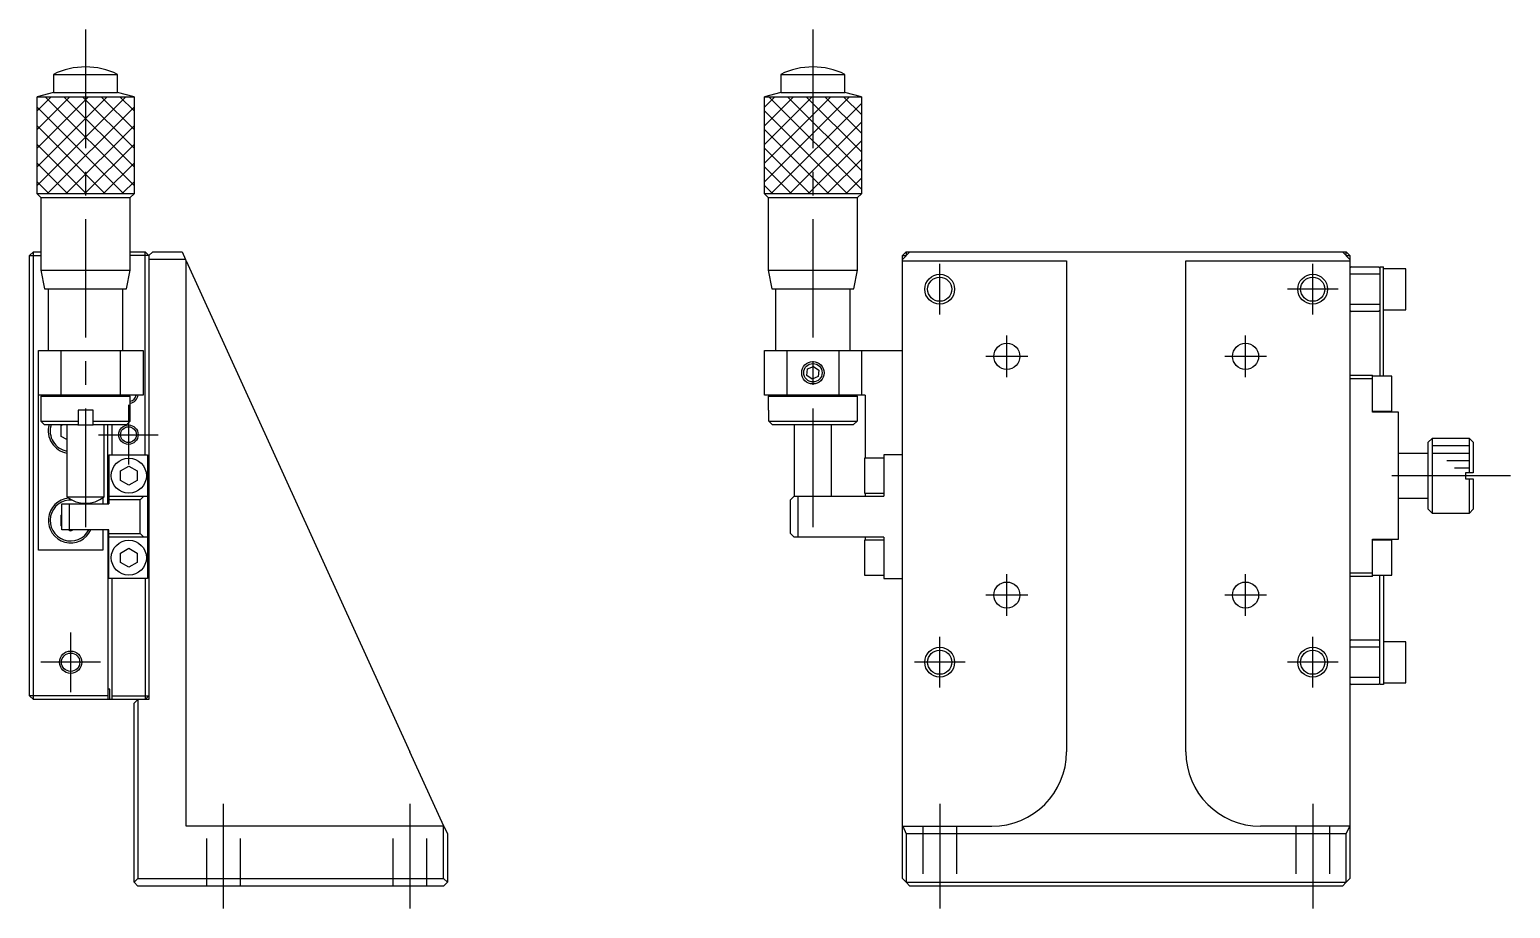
# Model space of a CAD drawing. Extents: x 0 to 442, y -8 to 310.
# Drawn here: x 244 to 442.5, y 102.1 to 219.9 of the extents above; entities that cross this region are included whole.
import ezdxf

# ---------------------------------------------------------------- set-up
doc = ezdxf.new("R2010")
doc.units = 0
doc.header["$LTSCALE"] = 0.5
doc.linetypes.add('CENTER', pattern=[50.8, 31.75, -6.35, 6.35, -6.35])
doc.linetypes.add('DASHED', pattern=[19.05, 12.7, -6.35])
for name, color, linetype in [('MSM_CENTER', 1, 'CENTER'), ('MSM_CONTINUOUS', 7, 'CONTINUOUS'), ('MSM_DASHED', 4, 'DASHED'), ('MSM_NARROW', 5, 'CONTINUOUS')]:
    doc.layers.add(name, color=color, linetype=linetype)

msp = doc.modelspace()

# ---------------------------------------------------------------- linework, layer by layer
at = {"layer": 'MSM_CENTER'}
for p, q in [((251.5, 219.900004), (251.5, 151.400005)), ((349, 219.900004), (349, 152.349996)), ((366, 181.699996), (366, 188.499996)), ((416, 181.699996), (416, 188.499996)), ((419.4, 185.099996), (412.6, 185.099996)), ((375, 173.299996), (375, 178.899996)), ((407, 173.299996), (407, 178.899996)), ((377.8, 176.099996), (372.2, 176.099996)), ((409.8, 176.099996), (404.2, 176.099996)), ((257.25, 169.599997), (257.25, 161.599998)), ((253.250001, 165.599998), (261.25, 165.599998)), ((442.5, 160.099996), (425.5, 160.099996)), ((375, 141.299996), (375, 146.899996)), ((407, 141.299996), (407, 146.899996)), ((377.8, 144.099996), (372.2, 144.099996)), ((409.8, 144.099996), (404.2, 144.099996)), ((249.500001, 139.099995), (249.500001, 131.099996)), ((366, 131.699996), (366, 138.499996)), ((416, 131.699996), (416, 138.499996)), ((253.5, 135.099996), (245.500001, 135.099996)), ((369.4, 135.099996), (362.6, 135.099996)), ((419.4, 135.099996), (412.6, 135.099996)), ((270, 102.099996), (270, 116.099996)), ((295, 102.099996), (295, 116.099996)), ((366, 116.099996), (366, 102.099996)), ((416, 116.099996), (416, 102.099996))]:
    msp.add_line(p, q, dxfattribs=at)
at = {"layer": 'MSM_CONTINUOUS'}
for p, q in [((247.2, 213.900003), (255.8, 213.900003)), ((247.2, 213.900003), (247.2, 211.489492)), ((255.8, 211.489492), (255.8, 213.900003)), ((344.7, 213.900003), (353.3, 213.900003)), ((344.7, 213.900003), (344.7, 211.489492)), ((353.3, 211.489492), (353.3, 213.900003)), ((247.2, 211.489492), (245.000001, 210.900004)), ((245.000001, 210.900004), (257.999999, 210.900004)), ((245.000001, 197.900003), (245.000001, 210.900004)), ((247.2, 211.489492), (255.8, 211.489492)), ((257.999999, 210.900004), (255.8, 211.489492)), ((257.999999, 210.900004), (257.999999, 197.900003)), ((344.7, 211.489492), (342.500001, 210.900004)), ((342.500001, 210.900004), (355.499999, 210.900004)), ((342.500001, 197.900003), (342.500001, 210.900004)), ((344.7, 211.489492), (353.3, 211.489492)), ((355.499999, 210.900004), (353.3, 211.489492)), ((355.499999, 210.900004), (355.499999, 197.900003)), ((245.000001, 197.900003), (245.500004, 197.400001)), ((257.999999, 197.900003), (245.000001, 197.900003)), ((245.500004, 197.400001), (257.499996, 197.400001)), ((245.500004, 197.400001), (245.500004, 187.649996)), ((257.499996, 197.400001), (257.999999, 197.900003)), ((257.499996, 187.649996), (257.499996, 197.400001)), ((342.500001, 197.900003), (343.000004, 197.400001)), ((355.499999, 197.900003), (342.500001, 197.900003)), ((343.000004, 197.400001), (354.999996, 197.400001)), ((343.000004, 197.400001), (343.000004, 187.649996)), ((354.999996, 197.400001), (355.499999, 197.900003)), ((354.999996, 187.649996), (354.999996, 197.400001)), ((244, 189.599996), (244.5, 190.099996)), ((244, 130.599996), (244, 189.599996)), ((244, 189.599996), (245.500004, 189.599996)), ((244.5, 190.099996), (245.500004, 190.099996)), ((244.5, 130.099996), (244.5, 190.099996)), ((257.499996, 190.099996), (259.5, 190.099996)), ((260, 189.599996), (257.499996, 189.599996)), ((259.5, 190.099996), (260, 189.599996)), ((259.5, 162.899996), (259.5, 190.099996)), ((260.5, 190.099996), (260, 189.599996)), ((260, 189.599996), (260, 130.099996)), ((264.909078, 189.099996), (260, 189.099996)), ((260.5, 190.099996), (264.453352, 190.099996)), ((264.453352, 190.099996), (264.909078, 189.099996)), ((265, 188.900487), (264.909078, 189.099996)), ((265, 113.099996), (265, 188.900487)), ((265, 188.900487), (294.987011, 123.099996)), ((361.5, 190.099996), (361, 189.599996)), ((362, 190.099996), (361, 189.099996)), ((361, 189.599996), (361.5, 189.599996)), ((361, 106.099996), (361, 189.599996)), ((361, 188.900487), (383, 188.900487)), ((361.5, 190.099996), (361.5, 189.599996)), ((361.5, 190.099996), (420.5, 190.099996)), ((383, 188.900487), (383, 123.099996)), ((399, 188.900487), (421, 188.900487)), ((399, 123.099996), (399, 188.900487)), ((421, 189.099996), (420, 190.099996)), ((420.5, 189.599996), (420.5, 190.099996)), ((421, 189.599996), (420.5, 190.099996)), ((420.5, 189.599996), (421, 189.599996)), ((421, 189.599996), (421, 106.099996)), ((245.500004, 187.649996), (257.499996, 187.649996)), ((245.500004, 187.649996), (246.000003, 185.149997)), ((256.999997, 185.149997), (257.499996, 187.649996)), ((343.000004, 187.649996), (354.999996, 187.649996)), ((343.000004, 187.649996), (343.500003, 185.149997)), ((354.499997, 185.149997), (354.999996, 187.649996)), ((421.2, 188.099996), (421, 187.899996)), ((425, 187.099996), (421, 187.099996)), ((421.2, 188.099996), (424.8, 188.099996)), ((425, 187.899996), (424.8, 188.099996)), ((425, 188.099996), (425, 173.449996)), ((425, 188.099996), (425.5, 188.099996)), ((425.5, 173.449996), (425.5, 188.099996)), ((428.5, 187.849996), (425.5, 187.849996)), ((428.5, 182.349996), (428.5, 187.849996)), ((246.000003, 185.149997), (256.999997, 185.149997)), ((246.5, 185.149997), (246.5, 176.899997)), ((256.5, 176.899997), (256.5, 185.149997)), ((343.500003, 185.149997), (354.499997, 185.149997)), ((344, 185.149997), (344, 176.899997)), ((354, 176.899997), (354, 185.149997)), ((421, 183.099996), (425, 183.099996)), ((421, 182.299996), (421.2, 182.099996)), ((424.8, 182.099996), (421.2, 182.099996)), ((424.8, 182.099996), (425, 182.299996)), ((425.5, 182.349996), (428.5, 182.349996)), ((245.2, 176.899996), (259.2, 176.899996)), ((245.2, 150.099996), (245.2, 176.899996)), ((248.2, 176.899996), (248.2, 170.899996)), ((256.2, 170.899996), (256.2, 176.899996)), ((259.2, 176.899996), (259.2, 170.899996)), ((342.5, 170.899996), (342.5, 176.899996)), ((342.5, 176.899996), (361, 176.899996)), ((345.5, 176.899996), (345.5, 170.899996)), ((352.5, 170.899996), (352.5, 176.899996)), ((355.5, 176.899996), (355.5, 170.899996)), ((348.298046, 174.407204), (349.088278, 174.761511)), ((349.088278, 174.761511), (349.790232, 174.254303)), ((348.209768, 173.54569), (348.298046, 174.407204)), ((348.911722, 173.038482), (348.209768, 173.54569)), ((349.701954, 173.392789), (348.911722, 173.038482)), ((349.790232, 174.254303), (349.701954, 173.392789)), ((421, 173.599996), (424, 173.599996)), ((424, 173.099996), (421, 173.099996)), ((424, 168.599996), (424, 173.599996)), ((426.6, 173.449996), (424, 173.449996)), ((426.6, 168.749996), (426.6, 173.449996)), ((259.2, 170.899996), (245.2, 170.899996)), ((245.7, 170.899996), (245.5, 170.699996)), ((257.5, 170.699996), (257.3, 170.899996)), ((356, 170.899996), (342.5, 170.899996)), ((343.2, 170.899997), (343, 170.699997)), ((355, 170.699996), (354.8, 170.899996)), ((356, 170.899996), (356, 162.449996)), ((257.5, 170.699996), (245.5, 170.699996)), ((245.5, 170.699996), (245.5, 167.399996)), ((250.5, 168.899997), (250.5, 166.899997)), ((252.5, 168.899996), (250.5, 168.899996)), ((252.5, 166.899997), (252.5, 168.899997)), ((257.5, 167.399996), (257.5, 170.699996)), ((355, 170.699996), (343, 170.699997)), ((343, 170.699997), (343, 168.899997)), ((343.08392, 168.899997), (343, 168.899997)), ((343.08392, 167.399997), (343.08392, 168.899997)), ((355, 168.899996), (354.91608, 168.899996)), ((354.91608, 168.899996), (354.91608, 167.399996)), ((355, 168.899996), (355, 170.699996)), ((424, 168.749996), (426.6, 168.749996)), ((425, 168.749996), (425, 168.599996)), ((425.5, 168.599996), (425.5, 168.749996)), ((245.5, 167.399996), (250.5, 167.399996)), ((245.5, 167.399996), (246, 166.899996)), ((250.5, 166.899996), (246, 166.899996)), ((248.25, 166.821684), (248.385641, 166.899997)), ((248.25, 165.378309), (248.25, 166.821684)), ((249.000004, 166.899997), (249.000004, 157.277506)), ((250.460469, 166.899997), (252.5, 166.899997)), ((252.5, 167.399996), (257.5, 167.399996)), ((257, 166.899996), (252.5, 166.899996)), ((253.999996, 157.277506), (253.999996, 166.899997)), ((254.5, 156.349996), (254.5, 166.899997)), ((255, 166.899997), (255, 162.899996)), ((257, 166.899996), (257.5, 167.399996)), ((343.08392, 167.399997), (354.91608, 167.399996)), ((343.591673, 166.899997), (343.08392, 167.399997)), ((354.408327, 166.899996), (343.591673, 166.899997)), ((346.500004, 166.899997), (346.500004, 157.35)), ((351.499996, 157.349996), (351.499996, 166.899997)), ((354.91608, 167.399996), (354.408327, 166.899996)), ((427.5, 168.599996), (424, 168.599996)), ((427.5, 151.599996), (427.5, 168.599996)), ((249.000004, 164.945294), (248.25, 165.378309)), ((432, 165.099996), (431.5, 164.599996)), ((432, 165.099996), (432, 155.099996)), ((437, 165.099996), (432, 165.099996)), ((437, 160.499996), (437, 165.099996)), ((437.5, 164.599996), (437, 165.099996)), ((254.6, 162.899996), (254.6, 156.349996)), ((254.6, 162.899996), (259.8, 162.899996)), ((259.8, 162.899996), (259.8, 146.299996)), ((358.5, 162.899996), (358.5, 157.349996)), ((361, 162.899996), (358.5, 162.899996)), ((431.5, 163.099996), (427.5, 163.099996)), ((431.5, 155.599996), (431.5, 164.599996)), ((437, 164.099996), (432, 164.099996)), ((437, 163.099996), (432, 163.099996)), ((437.5, 164.599996), (437.5, 160.499996)), ((256.2, 160.735082), (257.3, 161.370167)), ((257.3, 161.370167), (258.4, 160.735082)), ((355.9, 162.449996), (355.9, 157.749996)), ((358.5, 162.449996), (355.9, 162.449996)), ((437, 162.099996), (434, 162.099996)), ((437, 161.099996), (435, 161.099996)), ((256.2, 159.464911), (256.2, 160.735082)), ((257.3, 158.829826), (256.2, 159.464911)), ((258.4, 159.464911), (257.3, 158.829826)), ((258.4, 160.735082), (258.4, 159.464911)), ((437.5, 160.499996), (436.5, 160.499996)), ((436.5, 160.499996), (436.5, 159.699996)), ((436.5, 159.699996), (437.5, 159.699996)), ((437, 155.099996), (437, 159.699996)), ((437.5, 159.699996), (437.5, 155.599996)), ((249.000004, 157.277506), (253.999996, 157.277506)), ((253.8, 157.12739), (253.8, 156.349996)), ((254.6, 157.349996), (259.8, 157.349996)), ((258.8, 156.849996), (254.6, 156.849996)), ((259.3, 157.349996), (258.8, 156.849996)), ((258.8, 152.349996), (258.8, 156.849996)), ((346.5, 157.349996), (346, 156.849996)), ((346, 152.349996), (346, 156.849996)), ((346.5, 157.349996), (358.5, 157.349996)), ((347, 157.349996), (347, 151.849996)), ((355.9, 157.749996), (358.5, 157.749996)), ((356, 157.749996), (356, 157.349996)), ((427.5, 157.099996), (431.5, 157.099996)), ((248.25, 154.821684), (248.3, 154.850552)), ((248.3, 152.849996), (248.3, 156.349996)), ((248.3, 156.349996), (254.6, 156.349996)), ((249.3, 156.349996), (249.3, 152.849996)), ((431.5, 155.599996), (432, 155.099996)), ((432, 155.099996), (437, 155.099996)), ((437, 155.099996), (437.5, 155.599996)), ((248.25, 153.378309), (248.25, 154.821684)), ((248.3, 153.349441), (248.25, 153.378309)), ((254.6, 152.849996), (248.3, 152.849996)), ((249.5, 152.656621), (249.165064, 152.849996)), ((249.834936, 152.849996), (249.5, 152.656621)), ((253.8, 152.849996), (253.8, 150.099996)), ((254.5, 152.849996), (254.5, 130.099996)), ((254.6, 146.299996), (254.6, 152.849996)), ((254.6, 152.349996), (258.8, 152.349996)), ((259.8, 151.849996), (254.6, 151.849996)), ((258.8, 152.349996), (259.3, 151.849996)), ((346, 152.349996), (346.5, 151.849996)), ((358.5, 151.849996), (346.5, 151.849996)), ((355.9, 151.449996), (355.9, 146.749996)), ((358.5, 151.449996), (355.9, 151.449996)), ((356, 151.849996), (356, 151.449996)), ((358.5, 151.849996), (358.5, 146.299996)), ((424, 151.599996), (427.5, 151.599996)), ((424, 146.599996), (424, 151.599996)), ((426.6, 151.449996), (424, 151.449996)), ((425, 151.599996), (425, 151.449996)), ((425.5, 151.449996), (425.5, 151.599996)), ((426.6, 146.749996), (426.6, 151.449996)), ((253.8, 150.099996), (245.2, 150.099996)), ((256.2, 149.735082), (257.3, 150.370167)), ((256.2, 148.464911), (256.2, 149.735082)), ((257.3, 150.370167), (258.4, 149.735082)), ((258.4, 149.735082), (258.4, 148.464911)), ((257.3, 147.829826), (256.2, 148.464911)), ((258.4, 148.464911), (257.3, 147.829826)), ((421, 147.099996), (424, 147.099996)), ((259.8, 146.299996), (254.6, 146.299996)), ((255, 146.299996), (255, 130.099996)), ((259.5, 146.299996), (259.5, 130.099996)), ((355.9, 146.749996), (358.5, 146.749996)), ((358.5, 146.299996), (361, 146.299996)), ((424, 146.599996), (421, 146.599996)), ((424, 146.749996), (426.6, 146.749996)), ((425, 132.099996), (425, 146.749996)), ((425.5, 146.749996), (425.5, 132.099996)), ((421.2, 138.099996), (421, 137.899996)), ((425, 137.099996), (421, 137.099996)), ((421.2, 138.099996), (424.8, 138.099996)), ((425, 137.899996), (424.8, 138.099996)), ((428.5, 137.849996), (425.5, 137.849996)), ((428.5, 132.349996), (428.5, 137.849996)), ((421, 133.099996), (425, 133.099996)), ((254.75, 131.499996), (254.5, 131.499996)), ((254.75, 130.099996), (254.75, 131.499996)), ((421, 132.299996), (421.2, 132.099996)), ((424.8, 132.099996), (421.2, 132.099996)), ((424.8, 132.099996), (425, 132.299996)), ((425.5, 132.099996), (425, 132.099996)), ((425.5, 132.349996), (428.5, 132.349996)), ((254.5, 130.599996), (244, 130.599996)), ((244.5, 130.099996), (244, 130.599996)), ((260, 130.099996), (244.5, 130.099996)), ((255, 130.599996), (260, 130.599996)), ((258, 129.599996), (258.5, 130.099996)), ((258, 105.599996), (258, 129.599996)), ((258.5, 130.099996), (258.5, 106.099996)), ((259.5, 130.099996), (260, 130.599996)), ((299.544274, 113.099996), (294.987011, 123.099996)), ((299.544274, 113.099996), (265, 113.099996)), ((299.5, 106.099996), (299.5, 113.099996)), ((299.544274, 113.099996), (300, 112.099996)), ((300, 112.099996), (300, 105.599996)), ((361, 113.099996), (373, 113.099996)), ((361.044274, 113.099996), (361.5, 112.099996)), ((361.5, 112.099996), (361.5, 105.599996)), ((420.5, 112.099996), (361.5, 112.099996)), ((421, 113.099996), (409, 113.099996)), ((420.5, 112.099996), (420.955726, 113.099996)), ((420.5, 105.599996), (420.5, 112.099996)), ((258.5, 106.099996), (258, 105.599996)), ((258, 105.599996), (258.5, 105.099996)), ((258.5, 106.099996), (299.5, 106.099996)), ((300, 105.599996), (299.5, 106.099996)), ((299.5, 105.099996), (300, 105.599996)), ((361.5, 105.599996), (361, 106.099996)), ((361.5, 105.599996), (420.5, 105.599996)), ((362, 105.099996), (361.5, 105.599996)), ((420.5, 105.599996), (420, 105.099996)), ((421, 106.099996), (420.5, 105.599996)), ((299.5, 105.099996), (258.5, 105.099996)), ((420, 105.099996), (362, 105.099996))]:
    msp.add_line(p, q, dxfattribs=at)
for centre, radius in [((366, 185.099996), 1.621), ((416, 185.099996), 1.621), ((375.000003, 176.099989), 1.75), ((407.000003, 176.099989), 1.75), ((349, 173.899997), 1.2295), ((257.25, 165.599997), 1.0565), ((257.3, 160.099996), 2.35), ((257.3, 149.099996), 2.35), ((375.000003, 144.099989), 1.75), ((407.000003, 144.099989), 1.75), ((249.500001, 135.099995), 1.2295), ((366, 135.099996), 1.621), ((416, 135.099996), 1.621)]:
    msp.add_circle(centre, radius, dxfattribs=at)
for centre, radius, start, end in [((251.500002, 205.155002), 9.745001, 63.816215, 116.183798), ((349, 205.155002), 9.745001, 63.816209, 116.183791), ((257.25, 171.099998), 1.0565, 283.68771989, 349.08770242), ((249.5, 166.099996), 3, 164.534025, 260.40599473), ((249.5, 166.099996), 2.75, 163.08761, 259.524403), ((249.5, 154.099996), 3, 94.698329, 335.37568876), ((249.5, 154.099996), 2.75, 85.829352, 332.964308), ((251.500003, 160.400001), 3.999997, 231.317795, 308.682173), ((249.5, 154.099996), 2.75, 54.903199, 58.246832), ((249.5, 154.099996), 3, 48.590378, 50.076493), ((373, 123.099996), 10, 270, 0), ((409, 123.099996), 10, 180, 270)]:
    msp.add_arc(centre, radius, start, end, dxfattribs=at)
at = {"layer": 'MSM_DASHED'}
for p, q in [((267.75, 105.099996), (267.75, 113.099996)), ((272.25, 105.099996), (272.25, 113.099996)), ((292.75, 105.099996), (292.75, 113.099996)), ((297.25, 105.099996), (297.25, 113.099996)), ((363.75, 113.099996), (363.75, 105.099996)), ((368.25, 113.099996), (368.25, 105.099996)), ((413.75, 113.099996), (413.75, 105.099996)), ((418.25, 113.099996), (418.25, 105.099996))]:
    msp.add_line(p, q, dxfattribs=at)
at = {"layer": 'MSM_NARROW'}
for p, q in [((245.000001, 209.000001), (246.900004, 210.900004)), ((245.000001, 206.500001), (249.400004, 210.900004)), ((245.000001, 204.000001), (251.900004, 210.900004)), ((245.000001, 201.500001), (254.400004, 210.900004)), ((245.000001, 199.000001), (256.900004, 210.900004)), ((246.099996, 210.900004), (257.999999, 199.000001)), ((248.599996, 210.900004), (257.999999, 201.500001)), ((251.099996, 210.900004), (257.999999, 204.000001)), ((253.599996, 210.900004), (257.999999, 206.500001)), ((256.099996, 210.900004), (257.999999, 209.000001)), ((342.500001, 209.500001), (343.900004, 210.900004)), ((342.500001, 207.000001), (346.400004, 210.900004)), ((342.500001, 204.500001), (348.900004, 210.900004)), ((342.500001, 202.000001), (351.400004, 210.900004)), ((342.500001, 199.500001), (353.900004, 210.900004)), ((343.099996, 210.900004), (355.499999, 198.500001)), ((345.599996, 210.900004), (355.499999, 201.000001)), ((348.099996, 210.900004), (355.499999, 203.500001)), ((350.599996, 210.900004), (355.499999, 206.000001)), ((353.099996, 210.900004), (355.499999, 208.500001)), ((245.000001, 209.499999), (256.5, 198)), ((246.5, 198), (257.999999, 209.499999)), ((342.500001, 208.999999), (353.5, 198)), ((343.5, 198), (355.499999, 209.999999)), ((245.000001, 206.999999), (254, 198)), ((249, 198), (257.999999, 206.999999)), ((342.500001, 206.499999), (351, 198)), ((346, 198), (355.499999, 207.499999)), ((245.000001, 204.499999), (251.5, 198)), ((251.5, 198), (257.999999, 204.499999)), ((348.5, 198), (355.499999, 204.999999)), ((342.500001, 203.999999), (348.5, 198)), ((351, 198), (355.499999, 202.499999)), ((245.000001, 201.999999), (249, 198)), ((254, 198), (257.999999, 201.999999)), ((342.500001, 201.499999), (346, 198)), ((245.000001, 199.499999), (246.5, 198)), ((256.5, 198), (257.999999, 199.499999)), ((342.500001, 198.999999), (343.5, 198)), ((353.400003, 197.900003), (355.499999, 199.999999)), ((246.400003, 197.900003), (246.5, 198)), ((246.5, 198), (246.599997, 197.900003)), ((248.900003, 197.900003), (249, 198)), ((249, 198), (249.099997, 197.900003)), ((251.400003, 197.900003), (251.5, 198)), ((251.5, 198), (251.599997, 197.900003)), ((253.900003, 197.900003), (254, 198)), ((254, 198), (254.099997, 197.900003)), ((256.400003, 197.900003), (256.5, 198)), ((256.5, 198), (256.599997, 197.900003)), ((343.400003, 197.900003), (343.5, 198)), ((343.5, 198), (343.599997, 197.900003)), ((345.900003, 197.900003), (346, 198)), ((346, 198), (346.099997, 197.900003)), ((348.400003, 197.900003), (348.5, 198)), ((348.5, 198), (348.599997, 197.900003)), ((350.900003, 197.900003), (351, 198)), ((351, 198), (351.099997, 197.900003)), ((353.5, 198), (353.599997, 197.900003))]:
    msp.add_line(p, q, dxfattribs=at)
for centre, radius in [((366, 185.099996), 2), ((416, 185.099996), 2), ((349, 173.899997), 1.5), ((257.25, 165.599997), 1.3), ((366, 135.099996), 2), ((416, 135.099996), 2), ((249.500001, 135.099995), 1.5)]:
    msp.add_circle(centre, radius, dxfattribs=at)
msp.add_arc((257.25, 171.099998), 1.3, 281.08746676, 351.15002769, dxfattribs=at)

doc.saveas('drawing.dxf')
